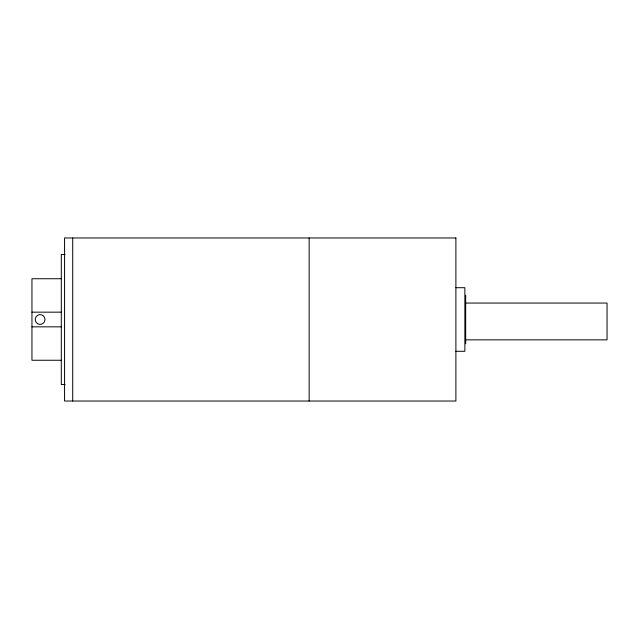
<?xml version="1.0" encoding="UTF-8"?>
<svg xmlns="http://www.w3.org/2000/svg" width="639" height="639" viewBox="0 0 639 639"><rect width="100%" height="100%" fill="white"/><g stroke="black" fill="none" stroke-linecap="round" stroke-linejoin="round"><path stroke-width="0.96" d="M65.106 254.506L61.304 254.506L61.304 384.494L65.106 384.494M61.304 278.74L31.95 278.74L31.95 360.26L61.304 360.26M455.895 287.702L464.865 287.702L464.865 351.298L455.895 351.298M465.679 303.054L607.05 303.054L607.05 339.86L465.679 339.86M31.95 312.159L61.304 312.159M31.95 326.841L61.304 326.841M465.679 295.25L465.679 343.75M309.148 237.972L309.148 401.028M72.71 237.972L72.71 401.028M455.895 237.972L64.563 237.972L64.563 401.028L455.895 401.028L455.895 237.972M37.653 323.733A4.888 4.888 0 0 0 44.994 319.5A4.888 4.888 0 0 0 37.653 315.267A4.888 4.888 0 0 0 37.653 323.733"/></g></svg>
